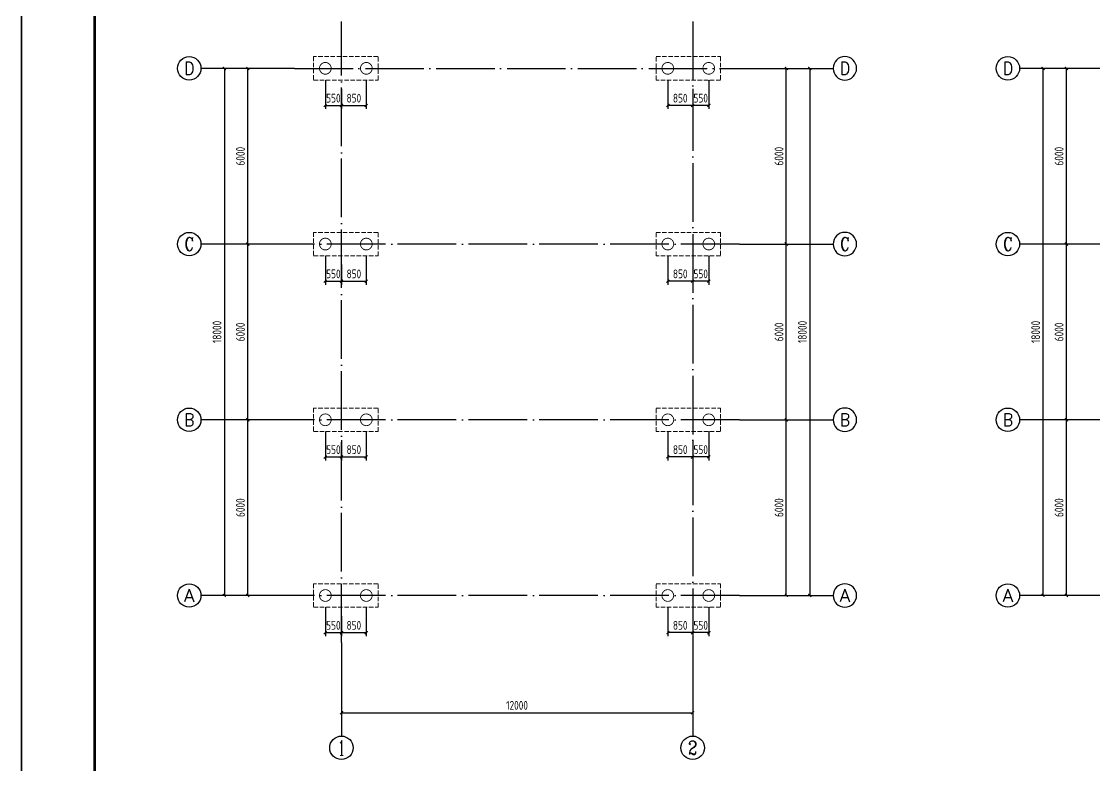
# Model space of a CAD drawing. Header units: millimetres. Extents: x 865974 to 875117, y 41124 to 44891.
# Drawn here: x 866887.9 to 867254.5, y 41394.3 to 41648.4 of the extents above; entities that cross this region are included whole.
import ezdxf
from ezdxf.enums import TextEntityAlignment as Align

# ---------------------------------------------------------------- set-up
doc = ezdxf.new("R2010")
doc.units = ezdxf.units.MM
doc.header["$LTSCALE"] = 1000
doc.header["$MEASUREMENT"] = 0
doc.linetypes.add('DASH', pattern=[0.35, 0.25, -0.1])
doc.linetypes.add('DOTE', pattern=[2.42, 2, -0.2, 0.02, -0.2])
for name, color, linetype in [('1507', 6, 'Continuous'), ('AXIS', 3, 'Continuous'), ('AXIS_TEXT', 7, 'Continuous'), ('DIM', 7, 'Continuous'), ('DOTE', 1, 'DOTE'), ('标注', 7, 'Continuous')]:
    doc.layers.add(name, color=color, linetype=linetype)
doc.layers.add('承台基础', color=23, linetype='Continuous', lineweight=18)
doc.styles.add('_TCH_AXIS', font='COMPLEX', dxfattribs={"bigfont": 'GBCBIG'})
doc.styles.add('COMPLEX', font='COMPLEX')
doc.styles.add('GBHZ', font='gbenor.shx', dxfattribs={"width": 0.9, "bigfont": 'gbcbig.shx'})
doc.dimstyles.new('Y', dxfattribs={"dimscale": 0, "dimtxt": 3, "dimasz": 0.01, "dimexe": 1.2, "dimexo": 1, "dimgap": 1, "dimtad": 1, "dimdec": 0, "dimlfac": 100, "dimzin": 0, "dimdsep": 46, "dimtxsty": 'GBHZ', "dimblk1": 'DX', "dimblk2": 'DX', "dimsah": 1, "dimcen": 0.09, "dimdle": 1, "dimadec": 0, "dimazin": 0, "dimtfac": 1, "dimtdec": 0, "dimtix": 1, "dimtmove": 2, "dimatfit": 3, "dimldrblk": 'DX', "dimfxl": 0, "dimtolj": 1, "dimtzin": 0, "dimarcsym": 0})
doc.dimstyles.new('Y100', dxfattribs={"dimscale": 0, "dimtxt": 3, "dimasz": 0.01, "dimexe": 1.2, "dimexo": 2, "dimgap": 1, "dimtad": 1, "dimdec": 0, "dimlfac": 100, "dimzin": 0, "dimdsep": 46, "dimtxsty": 'GBHZ', "dimblk": 'DX', "dimcen": 0.09, "dimdle": 1, "dimclrd": 7, "dimclre": 7, "dimclrt": 7, "dimadec": 0, "dimazin": 0, "dimtfac": 1, "dimtdec": 0, "dimtix": 1, "dimtmove": 2, "dimatfit": 3, "dimldrblk": 'DX', "dimfxl": 0, "dimtolj": 1, "dimtzin": 0, "dimarcsym": 0})

# ---------------------------------------------------------------- blocks, each defined once
blk = doc.blocks.new('_AXISO')
blk.add_circle((0, 0), 0.5)
at = {"layer": 'AXIS_TEXT', "style": 'COMPLEX', "width": 1.041667}
blk.add_attdef('A', text='', height=0.56, dxfattribs=at).set_placement((-0.25, -0.28), (0.25, -0.28), align=Align.FIT)
blk = doc.blocks.new('DX')
at = {"color": 0, "linetype": 'ByBlock', "const_width": 40}
blk.add_lwpolyline([(-54, -51), (46, 49)], dxfattribs=at)
blk = doc.blocks.new('*D557')
at = {"layer": 'Defpoints', "color": 0, "transparency": 16777216}
for p in [(866965.23, 41512.38), (866981.23, 41512.38), (866981.23, 41452.38)]:
    blk.add_point(p, dxfattribs=at)
at = {"layer": '标注', "color": 7, "lineweight": -2, "transparency": 16777216}
for p, q in [((866979.23, 41512.38), (866964.03, 41512.38)), ((866965.23, 41452.39), (866965.23, 41512.37)), ((866979.23, 41452.38), (866964.03, 41452.38))]:
    blk.add_line(p, q, dxfattribs=at)
at = {"layer": '标注', "color": 7, "lineweight": -2, "transparency": 16777216, "xscale": 0.01, "yscale": 0.01, "zscale": 0.01}
for p, rotation in [((866965.23, 41512.38), 90), ((866965.23, 41452.38), 270)]:
    blk.add_blockref('DX', p, dxfattribs=dict(at, rotation=rotation))
at = {"layer": '标注', "color": 7, "transparency": 16777216, "insert": (866962.73, 41482.38), "char_height": 3, "attachment_point": 5, "rotation": 90, "style": 'GBHZ'}
blk.add_mtext('\\A1;6000', dxfattribs=at)
blk = doc.blocks.new('*D558')
at = {"layer": 'Defpoints', "color": 0, "transparency": 16777216}
for p in [(866965.23, 41572.38), (866981.23, 41572.38), (866981.23, 41512.38)]:
    blk.add_point(p, dxfattribs=at)
at = {"layer": '标注', "color": 7, "lineweight": -2, "transparency": 16777216}
for p, q in [((866979.23, 41572.38), (866964.03, 41572.38)), ((866965.23, 41512.39), (866965.23, 41572.37)), ((866979.23, 41512.38), (866964.03, 41512.38))]:
    blk.add_line(p, q, dxfattribs=at)
at = {"layer": '标注', "color": 7, "lineweight": -2, "transparency": 16777216, "xscale": 0.01, "yscale": 0.01, "zscale": 0.01}
for p, rotation in [((866965.23, 41572.38), 90), ((866965.23, 41512.38), 270)]:
    blk.add_blockref('DX', p, dxfattribs=dict(at, rotation=rotation))
at = {"layer": '标注', "color": 7, "transparency": 16777216, "insert": (866962.73, 41542.38), "char_height": 3, "attachment_point": 5, "rotation": 90, "style": 'GBHZ'}
blk.add_mtext('\\A1;6000', dxfattribs=at)
blk = doc.blocks.new('*D559')
at = {"layer": 'Defpoints', "color": 0, "transparency": 16777216}
for p in [(866965.23, 41632.38), (866981.23, 41632.38), (866981.23, 41572.38)]:
    blk.add_point(p, dxfattribs=at)
at = {"layer": '标注', "color": 7, "lineweight": -2, "transparency": 16777216}
for p, q in [((866979.23, 41632.38), (866964.03, 41632.38)), ((866965.23, 41572.39), (866965.23, 41632.37)), ((866979.23, 41572.38), (866964.03, 41572.38))]:
    blk.add_line(p, q, dxfattribs=at)
at = {"layer": '标注', "color": 7, "lineweight": -2, "transparency": 16777216, "xscale": 0.01, "yscale": 0.01, "zscale": 0.01}
for p, rotation in [((866965.23, 41632.38), 90), ((866965.23, 41572.38), 270)]:
    blk.add_blockref('DX', p, dxfattribs=dict(at, rotation=rotation))
at = {"layer": '标注', "color": 7, "transparency": 16777216, "insert": (866962.73, 41602.38), "char_height": 3, "attachment_point": 5, "rotation": 90, "style": 'GBHZ'}
blk.add_mtext('\\A1;6000', dxfattribs=at)
blk = doc.blocks.new('*D560')
at = {"layer": 'Defpoints', "color": 0, "transparency": 16777216}
for p in [(866981.23, 41632.38), (866957.23, 41452.38), (866981.23, 41452.38)]:
    blk.add_point(p, dxfattribs=at)
at = {"layer": '标注', "color": 7, "lineweight": -2, "transparency": 16777216}
for p, q in [((866979.23, 41632.38), (866956.03, 41632.38)), ((866957.23, 41632.37), (866957.23, 41452.39)), ((866979.23, 41452.38), (866956.03, 41452.38))]:
    blk.add_line(p, q, dxfattribs=at)
at = {"layer": '标注', "color": 7, "lineweight": -2, "transparency": 16777216, "xscale": 0.01, "yscale": 0.01, "zscale": 0.01}
for p, rotation in [((866957.23, 41632.38), 90), ((866957.23, 41452.38), 270)]:
    blk.add_blockref('DX', p, dxfattribs=dict(at, rotation=rotation))
at = {"layer": '标注', "color": 7, "transparency": 16777216, "insert": (866954.73, 41542.38), "char_height": 3, "attachment_point": 5, "rotation": 90, "style": 'GBHZ'}
blk.add_mtext('\\A1;18000', dxfattribs=at)
blk = doc.blocks.new('*D561')
at = {"layer": 'Defpoints', "color": 0, "transparency": 16777216}
for p in [(866997.23, 41436.38), (867117.23, 41436.38), (867117.23, 41412.38)]:
    blk.add_point(p, dxfattribs=at)
at = {"layer": '标注', "color": 7, "lineweight": -2, "transparency": 16777216}
for p, q in [((866997.23, 41434.38), (866997.23, 41411.18)), ((867117.23, 41434.38), (867117.23, 41411.18)), ((866997.24, 41412.38), (867117.22, 41412.38))]:
    blk.add_line(p, q, dxfattribs=at)
at = {"layer": '标注', "color": 7, "lineweight": -2, "transparency": 16777216, "xscale": 0.01, "yscale": 0.01, "zscale": 0.01, "rotation": 180}
blk.add_blockref('DX', (866997.23, 41412.38), dxfattribs=at)
at = {"layer": '标注', "color": 7, "lineweight": -2, "transparency": 16777216, "xscale": 0.01, "yscale": 0.01, "zscale": 0.01}
blk.add_blockref('DX', (867117.23, 41412.38), dxfattribs=at)
at = {"layer": '标注', "color": 7, "transparency": 16777216, "insert": (867057.23, 41414.88), "char_height": 3, "attachment_point": 5, "style": 'GBHZ'}
blk.add_mtext('\\A1;12000', dxfattribs=at)
blk = doc.blocks.new('*D562')
at = {"layer": 'Defpoints', "color": 0, "transparency": 16777216}
for p in [(867133.23, 41512.38), (867149.23, 41512.38), (867133.23, 41452.38)]:
    blk.add_point(p, dxfattribs=at)
at = {"layer": '标注', "color": 7, "lineweight": -2, "transparency": 16777216}
for p, q in [((867135.23, 41512.38), (867150.43, 41512.38)), ((867149.23, 41452.39), (867149.23, 41512.37)), ((867135.23, 41452.38), (867150.43, 41452.38))]:
    blk.add_line(p, q, dxfattribs=at)
at = {"layer": '标注', "color": 7, "lineweight": -2, "transparency": 16777216, "xscale": 0.01, "yscale": 0.01, "zscale": 0.01}
for p, rotation in [((867149.23, 41512.38), 90), ((867149.23, 41452.38), 270)]:
    blk.add_blockref('DX', p, dxfattribs=dict(at, rotation=rotation))
at = {"layer": '标注', "color": 7, "transparency": 16777216, "insert": (867146.73, 41482.38), "char_height": 3, "attachment_point": 5, "rotation": 90, "style": 'GBHZ'}
blk.add_mtext('\\A1;6000', dxfattribs=at)
blk = doc.blocks.new('*D563')
at = {"layer": 'Defpoints', "color": 0, "transparency": 16777216}
for p in [(867133.23, 41572.38), (867149.23, 41572.38), (867133.23, 41512.38)]:
    blk.add_point(p, dxfattribs=at)
at = {"layer": '标注', "color": 7, "lineweight": -2, "transparency": 16777216}
for p, q in [((867135.23, 41572.38), (867150.43, 41572.38)), ((867149.23, 41512.39), (867149.23, 41572.37)), ((867135.23, 41512.38), (867150.43, 41512.38))]:
    blk.add_line(p, q, dxfattribs=at)
at = {"layer": '标注', "color": 7, "lineweight": -2, "transparency": 16777216, "xscale": 0.01, "yscale": 0.01, "zscale": 0.01}
for p, rotation in [((867149.23, 41572.38), 90), ((867149.23, 41512.38), 270)]:
    blk.add_blockref('DX', p, dxfattribs=dict(at, rotation=rotation))
at = {"layer": '标注', "color": 7, "transparency": 16777216, "insert": (867146.73, 41542.38), "char_height": 3, "attachment_point": 5, "rotation": 90, "style": 'GBHZ'}
blk.add_mtext('\\A1;6000', dxfattribs=at)
blk = doc.blocks.new('*D564')
at = {"layer": 'Defpoints', "color": 0, "transparency": 16777216}
for p in [(867133.23, 41632.38), (867149.23, 41632.38), (867133.23, 41572.38)]:
    blk.add_point(p, dxfattribs=at)
at = {"layer": '标注', "color": 7, "lineweight": -2, "transparency": 16777216}
for p, q in [((867135.23, 41632.38), (867150.43, 41632.38)), ((867149.23, 41572.39), (867149.23, 41632.37)), ((867135.23, 41572.38), (867150.43, 41572.38))]:
    blk.add_line(p, q, dxfattribs=at)
at = {"layer": '标注', "color": 7, "lineweight": -2, "transparency": 16777216, "xscale": 0.01, "yscale": 0.01, "zscale": 0.01}
for p, rotation in [((867149.23, 41632.38), 90), ((867149.23, 41572.38), 270)]:
    blk.add_blockref('DX', p, dxfattribs=dict(at, rotation=rotation))
at = {"layer": '标注', "color": 7, "transparency": 16777216, "insert": (867146.73, 41602.38), "char_height": 3, "attachment_point": 5, "rotation": 90, "style": 'GBHZ'}
blk.add_mtext('\\A1;6000', dxfattribs=at)
blk = doc.blocks.new('*D565')
at = {"layer": 'Defpoints', "color": 0, "transparency": 16777216}
for p in [(867133.23, 41632.38), (867133.23, 41452.38), (867157.23, 41452.38)]:
    blk.add_point(p, dxfattribs=at)
at = {"layer": '标注', "color": 7, "lineweight": -2, "transparency": 16777216}
for p, q in [((867135.23, 41632.38), (867158.43, 41632.38)), ((867157.23, 41632.37), (867157.23, 41452.39)), ((867135.23, 41452.38), (867158.43, 41452.38))]:
    blk.add_line(p, q, dxfattribs=at)
at = {"layer": '标注', "color": 7, "lineweight": -2, "transparency": 16777216, "xscale": 0.01, "yscale": 0.01, "zscale": 0.01}
for p, rotation in [((867157.23, 41632.38), 90), ((867157.23, 41452.38), 270)]:
    blk.add_blockref('DX', p, dxfattribs=dict(at, rotation=rotation))
at = {"layer": '标注', "color": 7, "transparency": 16777216, "insert": (867154.73, 41542.38), "char_height": 3, "attachment_point": 5, "rotation": 90, "style": 'GBHZ'}
blk.add_mtext('\\A1;18000', dxfattribs=at)
blk = doc.blocks.new('*D716')
at = {"layer": 'Defpoints', "color": 0, "transparency": 16777216}
for p in [(867244.92, 41512.38), (867260.92, 41512.38), (867260.92, 41452.38)]:
    blk.add_point(p, dxfattribs=at)
at = {"layer": '标注', "color": 7, "lineweight": -2, "transparency": 16777216}
for p, q in [((867258.92, 41512.38), (867243.72, 41512.38)), ((867244.92, 41452.39), (867244.92, 41512.37)), ((867258.92, 41452.38), (867243.72, 41452.38))]:
    blk.add_line(p, q, dxfattribs=at)
at = {"layer": '标注', "color": 7, "lineweight": -2, "transparency": 16777216, "xscale": 0.01, "yscale": 0.01, "zscale": 0.01}
for p, rotation in [((867244.92, 41512.38), 90), ((867244.92, 41452.38), 270)]:
    blk.add_blockref('DX', p, dxfattribs=dict(at, rotation=rotation))
at = {"layer": '标注', "color": 7, "transparency": 16777216, "insert": (867242.42, 41482.38), "char_height": 3, "attachment_point": 5, "rotation": 90, "style": 'GBHZ'}
blk.add_mtext('\\A1;6000', dxfattribs=at)
blk = doc.blocks.new('*D717')
at = {"layer": 'Defpoints', "color": 0, "transparency": 16777216}
for p in [(867244.92, 41572.38), (867260.92, 41572.38), (867260.92, 41512.38)]:
    blk.add_point(p, dxfattribs=at)
at = {"layer": '标注', "color": 7, "lineweight": -2, "transparency": 16777216}
for p, q in [((867258.92, 41572.38), (867243.72, 41572.38)), ((867244.92, 41512.39), (867244.92, 41572.37)), ((867258.92, 41512.38), (867243.72, 41512.38))]:
    blk.add_line(p, q, dxfattribs=at)
at = {"layer": '标注', "color": 7, "lineweight": -2, "transparency": 16777216, "xscale": 0.01, "yscale": 0.01, "zscale": 0.01}
for p, rotation in [((867244.92, 41572.38), 90), ((867244.92, 41512.38), 270)]:
    blk.add_blockref('DX', p, dxfattribs=dict(at, rotation=rotation))
at = {"layer": '标注', "color": 7, "transparency": 16777216, "insert": (867242.42, 41542.38), "char_height": 3, "attachment_point": 5, "rotation": 90, "style": 'GBHZ'}
blk.add_mtext('\\A1;6000', dxfattribs=at)
blk = doc.blocks.new('*D718')
at = {"layer": 'Defpoints', "color": 0, "transparency": 16777216}
for p in [(867244.92, 41632.38), (867260.92, 41632.38), (867260.92, 41572.38)]:
    blk.add_point(p, dxfattribs=at)
at = {"layer": '标注', "color": 7, "lineweight": -2, "transparency": 16777216}
for p, q in [((867258.92, 41632.38), (867243.72, 41632.38)), ((867244.92, 41572.39), (867244.92, 41632.37)), ((867258.92, 41572.38), (867243.72, 41572.38))]:
    blk.add_line(p, q, dxfattribs=at)
at = {"layer": '标注', "color": 7, "lineweight": -2, "transparency": 16777216, "xscale": 0.01, "yscale": 0.01, "zscale": 0.01}
for p, rotation in [((867244.92, 41632.38), 90), ((867244.92, 41572.38), 270)]:
    blk.add_blockref('DX', p, dxfattribs=dict(at, rotation=rotation))
at = {"layer": '标注', "color": 7, "transparency": 16777216, "insert": (867242.42, 41602.38), "char_height": 3, "attachment_point": 5, "rotation": 90, "style": 'GBHZ'}
blk.add_mtext('\\A1;6000', dxfattribs=at)
blk = doc.blocks.new('*D719')
at = {"layer": 'Defpoints', "color": 0, "transparency": 16777216}
for p in [(867260.92, 41632.38), (867236.92, 41452.38), (867260.92, 41452.38)]:
    blk.add_point(p, dxfattribs=at)
at = {"layer": '标注', "color": 7, "lineweight": -2, "transparency": 16777216}
for p, q in [((867258.92, 41632.38), (867235.72, 41632.38)), ((867236.92, 41632.37), (867236.92, 41452.39)), ((867258.92, 41452.38), (867235.72, 41452.38))]:
    blk.add_line(p, q, dxfattribs=at)
at = {"layer": '标注', "color": 7, "lineweight": -2, "transparency": 16777216, "xscale": 0.01, "yscale": 0.01, "zscale": 0.01}
for p, rotation in [((867236.92, 41632.38), 90), ((867236.92, 41452.38), 270)]:
    blk.add_blockref('DX', p, dxfattribs=dict(at, rotation=rotation))
at = {"layer": '标注', "color": 7, "transparency": 16777216, "insert": (867234.42, 41542.38), "char_height": 3, "attachment_point": 5, "rotation": 90, "style": 'GBHZ'}
blk.add_mtext('\\A1;18000', dxfattribs=at)
blk = doc.blocks.new('*D740')
at = {"layer": 'Defpoints', "color": 0, "linetype": 'ByBlock', "transparency": 16777216}
for p in [(866991.73, 41509.38), (866997.23, 41506.38), (866997.23, 41499.7)]:
    blk.add_point(p, dxfattribs=at)
at = {"layer": 'dim', "color": 0, "linetype": 'ByBlock', "lineweight": -2, "transparency": 16777216}
for p, q in [((866991.73, 41508.38), (866991.73, 41498.5)), ((866997.23, 41505.38), (866997.23, 41498.5)), ((866991.72, 41499.7), (866991.71, 41499.7)), ((866991.73, 41499.7), (866997.23, 41499.7)), ((866997.24, 41499.7), (866997.25, 41499.7))]:
    blk.add_line(p, q, dxfattribs=at)
at = {"layer": 'dim', "color": 0, "linetype": 'ByBlock', "lineweight": -2, "transparency": 16777216, "xscale": 0.01, "yscale": 0.01, "zscale": 0.01}
blk.add_blockref('DX', (866991.73, 41499.7), dxfattribs=at)
at = {"layer": 'dim', "color": 0, "linetype": 'ByBlock', "lineweight": -2, "transparency": 16777216, "xscale": 0.01, "yscale": 0.01, "zscale": 0.01, "rotation": 180}
blk.add_blockref('DX', (866997.23, 41499.7), dxfattribs=at)
at = {"layer": 'dim', "color": 0, "linetype": 'ByBlock', "transparency": 16777216, "insert": (866994.48, 41502.2), "char_height": 3, "attachment_point": 5, "style": 'GBHZ'}
blk.add_mtext('\\A1;550', dxfattribs=at)
blk = doc.blocks.new('*D741')
at = {"layer": 'Defpoints', "color": 0, "linetype": 'ByBlock', "transparency": 16777216}
for p in [(867005.73, 41509.38), (866997.23, 41506.38), (867005.73, 41499.7)]:
    blk.add_point(p, dxfattribs=at)
at = {"layer": 'dim', "color": 0, "linetype": 'ByBlock', "lineweight": -2, "transparency": 16777216}
for p, q in [((867005.73, 41508.38), (867005.73, 41498.5)), ((866997.23, 41505.38), (866997.23, 41498.5)), ((866997.24, 41499.7), (867005.72, 41499.7))]:
    blk.add_line(p, q, dxfattribs=at)
at = {"layer": 'dim', "color": 0, "linetype": 'ByBlock', "lineweight": -2, "transparency": 16777216, "xscale": 0.01, "yscale": 0.01, "zscale": 0.01, "rotation": 180}
blk.add_blockref('DX', (866997.23, 41499.7), dxfattribs=at)
at = {"layer": 'dim', "color": 0, "linetype": 'ByBlock', "lineweight": -2, "transparency": 16777216, "xscale": 0.01, "yscale": 0.01, "zscale": 0.01}
blk.add_blockref('DX', (867005.73, 41499.7), dxfattribs=at)
at = {"layer": 'dim', "color": 0, "linetype": 'ByBlock', "transparency": 16777216, "insert": (867001.48, 41502.2), "char_height": 3, "attachment_point": 5, "style": 'GBHZ'}
blk.add_mtext('\\A1;850', dxfattribs=at)
blk = doc.blocks.new('*D742')
at = {"layer": 'Defpoints', "color": 0, "linetype": 'ByBlock', "transparency": 16777216}
for p in [(866991.73, 41569.38), (866997.23, 41566.38), (866997.23, 41559.7)]:
    blk.add_point(p, dxfattribs=at)
at = {"layer": 'dim', "color": 0, "linetype": 'ByBlock', "lineweight": -2, "transparency": 16777216}
for p, q in [((866991.73, 41568.38), (866991.73, 41558.5)), ((866997.23, 41565.38), (866997.23, 41558.5)), ((866991.72, 41559.7), (866991.71, 41559.7)), ((866991.73, 41559.7), (866997.23, 41559.7)), ((866997.24, 41559.7), (866997.25, 41559.7))]:
    blk.add_line(p, q, dxfattribs=at)
at = {"layer": 'dim', "color": 0, "linetype": 'ByBlock', "lineweight": -2, "transparency": 16777216, "xscale": 0.01, "yscale": 0.01, "zscale": 0.01}
blk.add_blockref('DX', (866991.73, 41559.7), dxfattribs=at)
at = {"layer": 'dim', "color": 0, "linetype": 'ByBlock', "lineweight": -2, "transparency": 16777216, "xscale": 0.01, "yscale": 0.01, "zscale": 0.01, "rotation": 180}
blk.add_blockref('DX', (866997.23, 41559.7), dxfattribs=at)
at = {"layer": 'dim', "color": 0, "linetype": 'ByBlock', "transparency": 16777216, "insert": (866994.48, 41562.2), "char_height": 3, "attachment_point": 5, "style": 'GBHZ'}
blk.add_mtext('\\A1;550', dxfattribs=at)
blk = doc.blocks.new('*D743')
at = {"layer": 'Defpoints', "color": 0, "linetype": 'ByBlock', "transparency": 16777216}
for p in [(867005.73, 41569.38), (866997.23, 41566.38), (867005.73, 41559.7)]:
    blk.add_point(p, dxfattribs=at)
at = {"layer": 'dim', "color": 0, "linetype": 'ByBlock', "lineweight": -2, "transparency": 16777216}
for p, q in [((867005.73, 41568.38), (867005.73, 41558.5)), ((866997.23, 41565.38), (866997.23, 41558.5)), ((866997.24, 41559.7), (867005.72, 41559.7))]:
    blk.add_line(p, q, dxfattribs=at)
at = {"layer": 'dim', "color": 0, "linetype": 'ByBlock', "lineweight": -2, "transparency": 16777216, "xscale": 0.01, "yscale": 0.01, "zscale": 0.01, "rotation": 180}
blk.add_blockref('DX', (866997.23, 41559.7), dxfattribs=at)
at = {"layer": 'dim', "color": 0, "linetype": 'ByBlock', "lineweight": -2, "transparency": 16777216, "xscale": 0.01, "yscale": 0.01, "zscale": 0.01}
blk.add_blockref('DX', (867005.73, 41559.7), dxfattribs=at)
at = {"layer": 'dim', "color": 0, "linetype": 'ByBlock', "transparency": 16777216, "insert": (867001.48, 41562.2), "char_height": 3, "attachment_point": 5, "style": 'GBHZ'}
blk.add_mtext('\\A1;850', dxfattribs=at)
blk = doc.blocks.new('*D730')
at = {"layer": 'Defpoints', "color": 0, "linetype": 'ByBlock', "transparency": 16777216}
for p in [(866991.73, 41629.38), (866997.23, 41626.38), (866997.23, 41619.7)]:
    blk.add_point(p, dxfattribs=at)
at = {"layer": 'dim', "color": 0, "linetype": 'ByBlock', "lineweight": -2, "transparency": 16777216}
for p, q in [((866991.73, 41628.38), (866991.73, 41618.5)), ((866997.23, 41625.38), (866997.23, 41618.5)), ((866991.72, 41619.7), (866991.71, 41619.7)), ((866991.73, 41619.7), (866997.23, 41619.7)), ((866997.24, 41619.7), (866997.25, 41619.7))]:
    blk.add_line(p, q, dxfattribs=at)
at = {"layer": 'dim', "color": 0, "linetype": 'ByBlock', "lineweight": -2, "transparency": 16777216, "xscale": 0.01, "yscale": 0.01, "zscale": 0.01}
blk.add_blockref('DX', (866991.73, 41619.7), dxfattribs=at)
at = {"layer": 'dim', "color": 0, "linetype": 'ByBlock', "lineweight": -2, "transparency": 16777216, "xscale": 0.01, "yscale": 0.01, "zscale": 0.01, "rotation": 180}
blk.add_blockref('DX', (866997.23, 41619.7), dxfattribs=at)
at = {"layer": 'dim', "color": 0, "linetype": 'ByBlock', "transparency": 16777216, "insert": (866994.48, 41622.2), "char_height": 3, "attachment_point": 5, "style": 'GBHZ'}
blk.add_mtext('\\A1;550', dxfattribs=at)
blk = doc.blocks.new('*D731')
at = {"layer": 'Defpoints', "color": 0, "linetype": 'ByBlock', "transparency": 16777216}
for p in [(867005.73, 41629.38), (866997.23, 41626.38), (867005.73, 41619.7)]:
    blk.add_point(p, dxfattribs=at)
at = {"layer": 'dim', "color": 0, "linetype": 'ByBlock', "lineweight": -2, "transparency": 16777216}
for p, q in [((867005.73, 41628.38), (867005.73, 41618.5)), ((866997.23, 41625.38), (866997.23, 41618.5)), ((866997.24, 41619.7), (867005.72, 41619.7))]:
    blk.add_line(p, q, dxfattribs=at)
at = {"layer": 'dim', "color": 0, "linetype": 'ByBlock', "lineweight": -2, "transparency": 16777216, "xscale": 0.01, "yscale": 0.01, "zscale": 0.01, "rotation": 180}
blk.add_blockref('DX', (866997.23, 41619.7), dxfattribs=at)
at = {"layer": 'dim', "color": 0, "linetype": 'ByBlock', "lineweight": -2, "transparency": 16777216, "xscale": 0.01, "yscale": 0.01, "zscale": 0.01}
blk.add_blockref('DX', (867005.73, 41619.7), dxfattribs=at)
at = {"layer": 'dim', "color": 0, "linetype": 'ByBlock', "transparency": 16777216, "insert": (867001.48, 41622.2), "char_height": 3, "attachment_point": 5, "style": 'GBHZ'}
blk.add_mtext('\\A1;850', dxfattribs=at)
blk = doc.blocks.new('*D732')
at = {"layer": 'Defpoints', "color": 0, "linetype": 'ByBlock', "transparency": 16777216}
for p in [(867117.23, 41446.38), (867122.73, 41449.38), (867117.23, 41439.7)]:
    blk.add_point(p, dxfattribs=at)
at = {"layer": 'dim', "color": 0, "linetype": 'ByBlock', "lineweight": -2, "transparency": 16777216}
for p, q in [((867122.73, 41448.38), (867122.73, 41438.5)), ((867117.23, 41445.38), (867117.23, 41438.5)), ((867117.22, 41439.7), (867117.21, 41439.7)), ((867122.73, 41439.7), (867117.23, 41439.7)), ((867122.74, 41439.7), (867122.75, 41439.7))]:
    blk.add_line(p, q, dxfattribs=at)
at = {"layer": 'dim', "color": 0, "linetype": 'ByBlock', "lineweight": -2, "transparency": 16777216, "xscale": 0.01, "yscale": 0.01, "zscale": 0.01}
blk.add_blockref('DX', (867117.23, 41439.7), dxfattribs=at)
at = {"layer": 'dim', "color": 0, "linetype": 'ByBlock', "lineweight": -2, "transparency": 16777216, "xscale": 0.01, "yscale": 0.01, "zscale": 0.01, "rotation": 180}
blk.add_blockref('DX', (867122.73, 41439.7), dxfattribs=at)
at = {"layer": 'dim', "color": 0, "linetype": 'ByBlock', "transparency": 16777216, "insert": (867119.98, 41442.2), "char_height": 3, "attachment_point": 5, "style": 'GBHZ'}
blk.add_mtext('\\A1;550', dxfattribs=at)
blk = doc.blocks.new('*D733')
at = {"layer": 'Defpoints', "color": 0, "linetype": 'ByBlock', "transparency": 16777216}
for p in [(867108.73, 41449.38), (867117.23, 41446.38), (867108.73, 41439.7)]:
    blk.add_point(p, dxfattribs=at)
at = {"layer": 'dim', "color": 0, "linetype": 'ByBlock', "lineweight": -2, "transparency": 16777216}
for p, q in [((867108.73, 41448.38), (867108.73, 41438.5)), ((867117.23, 41445.38), (867117.23, 41438.5)), ((867117.22, 41439.7), (867108.74, 41439.7))]:
    blk.add_line(p, q, dxfattribs=at)
at = {"layer": 'dim', "color": 0, "linetype": 'ByBlock', "lineweight": -2, "transparency": 16777216, "xscale": 0.01, "yscale": 0.01, "zscale": 0.01, "rotation": 180}
blk.add_blockref('DX', (867108.73, 41439.7), dxfattribs=at)
at = {"layer": 'dim', "color": 0, "linetype": 'ByBlock', "lineweight": -2, "transparency": 16777216, "xscale": 0.01, "yscale": 0.01, "zscale": 0.01}
blk.add_blockref('DX', (867117.23, 41439.7), dxfattribs=at)
at = {"layer": 'dim', "color": 0, "linetype": 'ByBlock', "transparency": 16777216, "insert": (867112.98, 41442.2), "char_height": 3, "attachment_point": 5, "style": 'GBHZ'}
blk.add_mtext('\\A1;850', dxfattribs=at)
blk = doc.blocks.new('*D734')
at = {"layer": 'Defpoints', "color": 0, "linetype": 'ByBlock', "transparency": 16777216}
for p in [(867122.73, 41509.38), (867117.23, 41506.38), (867117.23, 41499.7)]:
    blk.add_point(p, dxfattribs=at)
at = {"layer": 'dim', "color": 0, "linetype": 'ByBlock', "lineweight": -2, "transparency": 16777216}
for p, q in [((867122.73, 41508.38), (867122.73, 41498.5)), ((867117.23, 41505.38), (867117.23, 41498.5)), ((867117.22, 41499.7), (867117.21, 41499.7)), ((867122.73, 41499.7), (867117.23, 41499.7)), ((867122.74, 41499.7), (867122.75, 41499.7))]:
    blk.add_line(p, q, dxfattribs=at)
at = {"layer": 'dim', "color": 0, "linetype": 'ByBlock', "lineweight": -2, "transparency": 16777216, "xscale": 0.01, "yscale": 0.01, "zscale": 0.01}
blk.add_blockref('DX', (867117.23, 41499.7), dxfattribs=at)
at = {"layer": 'dim', "color": 0, "linetype": 'ByBlock', "lineweight": -2, "transparency": 16777216, "xscale": 0.01, "yscale": 0.01, "zscale": 0.01, "rotation": 180}
blk.add_blockref('DX', (867122.73, 41499.7), dxfattribs=at)
at = {"layer": 'dim', "color": 0, "linetype": 'ByBlock', "transparency": 16777216, "insert": (867119.98, 41502.2), "char_height": 3, "attachment_point": 5, "style": 'GBHZ'}
blk.add_mtext('\\A1;550', dxfattribs=at)
blk = doc.blocks.new('*D735')
at = {"layer": 'Defpoints', "color": 0, "linetype": 'ByBlock', "transparency": 16777216}
for p in [(867108.73, 41509.38), (867117.23, 41506.38), (867108.73, 41499.7)]:
    blk.add_point(p, dxfattribs=at)
at = {"layer": 'dim', "color": 0, "linetype": 'ByBlock', "lineweight": -2, "transparency": 16777216}
for p, q in [((867108.73, 41508.38), (867108.73, 41498.5)), ((867117.23, 41505.38), (867117.23, 41498.5)), ((867117.22, 41499.7), (867108.74, 41499.7))]:
    blk.add_line(p, q, dxfattribs=at)
at = {"layer": 'dim', "color": 0, "linetype": 'ByBlock', "lineweight": -2, "transparency": 16777216, "xscale": 0.01, "yscale": 0.01, "zscale": 0.01, "rotation": 180}
blk.add_blockref('DX', (867108.73, 41499.7), dxfattribs=at)
at = {"layer": 'dim', "color": 0, "linetype": 'ByBlock', "lineweight": -2, "transparency": 16777216, "xscale": 0.01, "yscale": 0.01, "zscale": 0.01}
blk.add_blockref('DX', (867117.23, 41499.7), dxfattribs=at)
at = {"layer": 'dim', "color": 0, "linetype": 'ByBlock', "transparency": 16777216, "insert": (867112.98, 41502.2), "char_height": 3, "attachment_point": 5, "style": 'GBHZ'}
blk.add_mtext('\\A1;850', dxfattribs=at)
blk = doc.blocks.new('*D736')
at = {"layer": 'Defpoints', "color": 0, "linetype": 'ByBlock', "transparency": 16777216}
for p in [(867122.73, 41569.38), (867117.23, 41566.38), (867117.23, 41559.7)]:
    blk.add_point(p, dxfattribs=at)
at = {"layer": 'dim', "color": 0, "linetype": 'ByBlock', "lineweight": -2, "transparency": 16777216}
for p, q in [((867122.73, 41568.38), (867122.73, 41558.5)), ((867117.23, 41565.38), (867117.23, 41558.5)), ((867117.22, 41559.7), (867117.21, 41559.7)), ((867122.73, 41559.7), (867117.23, 41559.7)), ((867122.74, 41559.7), (867122.75, 41559.7))]:
    blk.add_line(p, q, dxfattribs=at)
at = {"layer": 'dim', "color": 0, "linetype": 'ByBlock', "lineweight": -2, "transparency": 16777216, "xscale": 0.01, "yscale": 0.01, "zscale": 0.01}
blk.add_blockref('DX', (867117.23, 41559.7), dxfattribs=at)
at = {"layer": 'dim', "color": 0, "linetype": 'ByBlock', "lineweight": -2, "transparency": 16777216, "xscale": 0.01, "yscale": 0.01, "zscale": 0.01, "rotation": 180}
blk.add_blockref('DX', (867122.73, 41559.7), dxfattribs=at)
at = {"layer": 'dim', "color": 0, "linetype": 'ByBlock', "transparency": 16777216, "insert": (867119.98, 41562.2), "char_height": 3, "attachment_point": 5, "style": 'GBHZ'}
blk.add_mtext('\\A1;550', dxfattribs=at)
blk = doc.blocks.new('*D737')
at = {"layer": 'Defpoints', "color": 0, "linetype": 'ByBlock', "transparency": 16777216}
for p in [(867108.73, 41569.38), (867117.23, 41566.38), (867108.73, 41559.7)]:
    blk.add_point(p, dxfattribs=at)
at = {"layer": 'dim', "color": 0, "linetype": 'ByBlock', "lineweight": -2, "transparency": 16777216}
for p, q in [((867108.73, 41568.38), (867108.73, 41558.5)), ((867117.23, 41565.38), (867117.23, 41558.5)), ((867117.22, 41559.7), (867108.74, 41559.7))]:
    blk.add_line(p, q, dxfattribs=at)
at = {"layer": 'dim', "color": 0, "linetype": 'ByBlock', "lineweight": -2, "transparency": 16777216, "xscale": 0.01, "yscale": 0.01, "zscale": 0.01, "rotation": 180}
blk.add_blockref('DX', (867108.73, 41559.7), dxfattribs=at)
at = {"layer": 'dim', "color": 0, "linetype": 'ByBlock', "lineweight": -2, "transparency": 16777216, "xscale": 0.01, "yscale": 0.01, "zscale": 0.01}
blk.add_blockref('DX', (867117.23, 41559.7), dxfattribs=at)
at = {"layer": 'dim', "color": 0, "linetype": 'ByBlock', "transparency": 16777216, "insert": (867112.98, 41562.2), "char_height": 3, "attachment_point": 5, "style": 'GBHZ'}
blk.add_mtext('\\A1;850', dxfattribs=at)
blk = doc.blocks.new('*D738')
at = {"layer": 'Defpoints', "color": 0, "linetype": 'ByBlock', "transparency": 16777216}
for p in [(867122.73, 41629.38), (867117.23, 41626.38), (867117.23, 41619.7)]:
    blk.add_point(p, dxfattribs=at)
at = {"layer": 'dim', "color": 0, "linetype": 'ByBlock', "lineweight": -2, "transparency": 16777216}
for p, q in [((867122.73, 41628.38), (867122.73, 41618.5)), ((867117.23, 41625.38), (867117.23, 41618.5)), ((867117.22, 41619.7), (867117.21, 41619.7)), ((867122.73, 41619.7), (867117.23, 41619.7)), ((867122.74, 41619.7), (867122.75, 41619.7))]:
    blk.add_line(p, q, dxfattribs=at)
at = {"layer": 'dim', "color": 0, "linetype": 'ByBlock', "lineweight": -2, "transparency": 16777216, "xscale": 0.01, "yscale": 0.01, "zscale": 0.01}
blk.add_blockref('DX', (867117.23, 41619.7), dxfattribs=at)
at = {"layer": 'dim', "color": 0, "linetype": 'ByBlock', "lineweight": -2, "transparency": 16777216, "xscale": 0.01, "yscale": 0.01, "zscale": 0.01, "rotation": 180}
blk.add_blockref('DX', (867122.73, 41619.7), dxfattribs=at)
at = {"layer": 'dim', "color": 0, "linetype": 'ByBlock', "transparency": 16777216, "insert": (867119.98, 41622.2), "char_height": 3, "attachment_point": 5, "style": 'GBHZ'}
blk.add_mtext('\\A1;550', dxfattribs=at)
blk = doc.blocks.new('*D739')
at = {"layer": 'Defpoints', "color": 0, "linetype": 'ByBlock', "transparency": 16777216}
for p in [(867108.73, 41629.38), (867117.23, 41626.38), (867108.73, 41619.7)]:
    blk.add_point(p, dxfattribs=at)
at = {"layer": 'dim', "color": 0, "linetype": 'ByBlock', "lineweight": -2, "transparency": 16777216}
for p, q in [((867108.73, 41628.38), (867108.73, 41618.5)), ((867117.23, 41625.38), (867117.23, 41618.5)), ((867117.22, 41619.7), (867108.74, 41619.7))]:
    blk.add_line(p, q, dxfattribs=at)
at = {"layer": 'dim', "color": 0, "linetype": 'ByBlock', "lineweight": -2, "transparency": 16777216, "xscale": 0.01, "yscale": 0.01, "zscale": 0.01, "rotation": 180}
blk.add_blockref('DX', (867108.73, 41619.7), dxfattribs=at)
at = {"layer": 'dim', "color": 0, "linetype": 'ByBlock', "lineweight": -2, "transparency": 16777216, "xscale": 0.01, "yscale": 0.01, "zscale": 0.01}
blk.add_blockref('DX', (867117.23, 41619.7), dxfattribs=at)
at = {"layer": 'dim', "color": 0, "linetype": 'ByBlock', "transparency": 16777216, "insert": (867112.98, 41622.2), "char_height": 3, "attachment_point": 5, "style": 'GBHZ'}
blk.add_mtext('\\A1;850', dxfattribs=at)
blk = doc.blocks.new('*D744')
at = {"layer": 'Defpoints', "color": 0, "linetype": 'ByBlock', "transparency": 16777216}
for p in [(866991.73, 41449.38), (866997.23, 41446.38), (866997.23, 41439.7)]:
    blk.add_point(p, dxfattribs=at)
at = {"layer": 'dim', "color": 0, "linetype": 'ByBlock', "lineweight": -2, "transparency": 16777216}
for p, q in [((866991.73, 41448.38), (866991.73, 41438.5)), ((866997.23, 41445.38), (866997.23, 41438.5)), ((866991.72, 41439.7), (866991.71, 41439.7)), ((866991.73, 41439.7), (866997.23, 41439.7)), ((866997.24, 41439.7), (866997.25, 41439.7))]:
    blk.add_line(p, q, dxfattribs=at)
at = {"layer": 'dim', "color": 0, "linetype": 'ByBlock', "lineweight": -2, "transparency": 16777216, "xscale": 0.01, "yscale": 0.01, "zscale": 0.01}
blk.add_blockref('DX', (866991.73, 41439.7), dxfattribs=at)
at = {"layer": 'dim', "color": 0, "linetype": 'ByBlock', "lineweight": -2, "transparency": 16777216, "xscale": 0.01, "yscale": 0.01, "zscale": 0.01, "rotation": 180}
blk.add_blockref('DX', (866997.23, 41439.7), dxfattribs=at)
at = {"layer": 'dim', "color": 0, "linetype": 'ByBlock', "transparency": 16777216, "insert": (866994.48, 41442.2), "char_height": 3, "attachment_point": 5, "style": 'GBHZ'}
blk.add_mtext('\\A1;550', dxfattribs=at)
blk = doc.blocks.new('*D745')
at = {"layer": 'Defpoints', "color": 0, "linetype": 'ByBlock', "transparency": 16777216}
for p in [(866997.23, 41446.38), (867005.73, 41449.38), (867005.73, 41439.7)]:
    blk.add_point(p, dxfattribs=at)
at = {"layer": 'dim', "color": 0, "linetype": 'ByBlock', "lineweight": -2, "transparency": 16777216}
for p, q in [((867005.73, 41448.38), (867005.73, 41438.5)), ((866997.23, 41445.38), (866997.23, 41438.5)), ((866997.24, 41439.7), (867005.72, 41439.7))]:
    blk.add_line(p, q, dxfattribs=at)
at = {"layer": 'dim', "color": 0, "linetype": 'ByBlock', "lineweight": -2, "transparency": 16777216, "xscale": 0.01, "yscale": 0.01, "zscale": 0.01, "rotation": 180}
blk.add_blockref('DX', (866997.23, 41439.7), dxfattribs=at)
at = {"layer": 'dim', "color": 0, "linetype": 'ByBlock', "lineweight": -2, "transparency": 16777216, "xscale": 0.01, "yscale": 0.01, "zscale": 0.01}
blk.add_blockref('DX', (867005.73, 41439.7), dxfattribs=at)
at = {"layer": 'dim', "color": 0, "linetype": 'ByBlock', "transparency": 16777216, "insert": (867001.48, 41442.2), "char_height": 3, "attachment_point": 5, "style": 'GBHZ'}
blk.add_mtext('\\A1;850', dxfattribs=at)

msp = doc.modelspace()

# ---------------------------------------------------------------- linework, layer by layer
for p, q in [((866887.912, 41123.604), (866887.912, 41717.604)), ((866887.912, 41717.604), (866887.912, 41123.604))]:
    msp.add_line(p, q)
at = {"color": 0, "const_width": 1}
msp.add_lwpolyline([(867718.912, 41133.604), (866912.912, 41133.604), (866912.912, 41707.604), (867718.912, 41707.604)], close=True, dxfattribs=at)
at = {"layer": '1507', "linetype": 'ByBlock', "const_width": 0.3}
for points in [[(866989.731, 41632.384, 1), (866993.731, 41632.384, 1)], [(867003.731, 41632.384, 1), (867007.731, 41632.384, 1)], [(867110.731, 41632.384, -1), (867106.731, 41632.384, -1)], [(867124.731, 41632.384, -1), (867120.731, 41632.384, -1)], [(866989.731, 41572.384, 1), (866993.731, 41572.384, 1)], [(867003.731, 41572.384, 1), (867007.731, 41572.384, 1)], [(867110.731, 41572.384, -1), (867106.731, 41572.384, -1)], [(867124.731, 41572.384, -1), (867120.731, 41572.384, -1)], [(866989.731, 41512.384, 1), (866993.731, 41512.384, 1)], [(867003.731, 41512.384, 1), (867007.731, 41512.384, 1)], [(867110.731, 41512.384, -1), (867106.731, 41512.384, -1)], [(867124.731, 41512.384, -1), (867120.731, 41512.384, -1)], [(866989.731, 41452.384, 1), (866993.731, 41452.384, 1)], [(867003.731, 41452.384, 1), (867007.731, 41452.384, 1)], [(867110.731, 41452.384, -1), (867106.731, 41452.384, -1)], [(867124.731, 41452.384, -1), (867120.731, 41452.384, -1)]]:
    msp.add_lwpolyline(points, format="xyb", close=True, dxfattribs=at)
at = {"layer": 'AXIS', "color": 0}
for p, q in [((866981.231, 41632.384), (866949.231, 41632.384)), ((867133.231, 41632.384), (867165.231, 41632.384)), ((867260.92, 41632.384), (867228.92, 41632.384)), ((866981.231, 41572.384), (866949.231, 41572.384)), ((867133.231, 41572.384), (867165.231, 41572.384)), ((867260.92, 41572.384), (867228.92, 41572.384)), ((866981.231, 41512.384), (866949.231, 41512.384)), ((867133.231, 41512.384), (867165.231, 41512.384)), ((867260.92, 41512.384), (867228.92, 41512.384)), ((866981.231, 41452.384), (866949.231, 41452.384)), ((867133.231, 41452.384), (867165.231, 41452.384)), ((867260.92, 41452.384), (867228.92, 41452.384)), ((866997.231, 41436.384), (866997.231, 41404.384)), ((867117.231, 41436.384), (867117.231, 41404.384))]:
    msp.add_line(p, q, dxfattribs=at)
at = {"layer": 'DOTE', "linetype": 'DOTE', "ltscale": 0.01}
for p, q in [((866997.231, 41436.384), (866997.231, 41648.384)), ((867117.231, 41648.384), (867117.231, 41436.384)), ((866981.231, 41632.384), (867133.231, 41632.384)), ((867133.231, 41572.384), (866981.231, 41572.384)), ((867133.231, 41512.384), (866981.231, 41512.384)), ((867133.231, 41452.384), (866981.231, 41452.384))]:
    msp.add_line(p, q, dxfattribs=at)
at = {"layer": '承台基础', "color": 2, "linetype": 'DASH', "ltscale": 0.006}
for points in [[(866987.731, 41628.384), (867009.731, 41628.384), (867009.731, 41636.384), (866987.731, 41636.384)], [(867126.731, 41628.384), (867104.731, 41628.384), (867104.731, 41636.384), (867126.731, 41636.384)], [(866987.731, 41568.384), (867009.731, 41568.384), (867009.731, 41576.384), (866987.731, 41576.384)], [(867126.731, 41568.384), (867104.731, 41568.384), (867104.731, 41576.384), (867126.731, 41576.384)], [(866987.731, 41508.384), (867009.731, 41508.384), (867009.731, 41516.384), (866987.731, 41516.384)], [(867126.731, 41508.384), (867104.731, 41508.384), (867104.731, 41516.384), (867126.731, 41516.384)], [(866987.731, 41448.384), (867009.731, 41448.384), (867009.731, 41456.384), (866987.731, 41456.384)], [(867126.731, 41448.384), (867104.731, 41448.384), (867104.731, 41456.384), (867126.731, 41456.384)]]:
    msp.add_lwpolyline(points, close=True, dxfattribs=at)

# ---------------------------------------------------------------- block references
at = {"layer": 'AXIS', "color": 0}
ref = msp.add_blockref('_AXISO', (866945.231, 41632.384), dxfattribs=dict(at, xscale=8, yscale=8, zscale=8))
ref.add_attrib('A', 'D', dxfattribs={"layer": 'AXIS_TEXT', "color": 0, "height": 4.353, "style": '_TCH_AXIS'}).set_placement((866943.469, 41630.207), (866946.993, 41630.207), align=Align.FIT)
ref = msp.add_blockref('_AXISO', (867169.231, 41632.384), dxfattribs=dict(at, xscale=-8, yscale=8, zscale=8))
ref.add_attrib('A', 'D', dxfattribs={"layer": 'AXIS_TEXT', "color": 0, "height": 4.353, "style": '_TCH_AXIS'}).set_placement((867167.469, 41630.207), (867170.993, 41630.207), align=Align.FIT)
ref = msp.add_blockref('_AXISO', (867224.92, 41632.384), dxfattribs=dict(at, xscale=8, yscale=8, zscale=8))
ref.add_attrib('A', 'D', dxfattribs={"layer": 'AXIS_TEXT', "color": 0, "height": 4.353, "style": '_TCH_AXIS'}).set_placement((867223.158, 41630.207), (867226.682, 41630.207), align=Align.FIT)
ref = msp.add_blockref('_AXISO', (866945.231, 41572.384), dxfattribs=dict(at, xscale=8, yscale=8, zscale=8))
ref.add_attrib('A', 'C', dxfattribs={"layer": 'AXIS_TEXT', "color": 0, "height": 4.557, "style": '_TCH_AXIS'}).set_placement((866943.604, 41570.105), (866946.859, 41570.105), align=Align.FIT)
ref = msp.add_blockref('_AXISO', (867169.231, 41572.384), dxfattribs=dict(at, xscale=-8, yscale=8, zscale=8))
ref.add_attrib('A', 'C', dxfattribs={"layer": 'AXIS_TEXT', "color": 0, "height": 4.557, "style": '_TCH_AXIS'}).set_placement((867167.604, 41570.105), (867170.859, 41570.105), align=Align.FIT)
ref = msp.add_blockref('_AXISO', (867224.92, 41572.384), dxfattribs=dict(at, xscale=8, yscale=8, zscale=8))
ref.add_attrib('A', 'C', dxfattribs={"layer": 'AXIS_TEXT', "color": 0, "height": 4.557, "style": '_TCH_AXIS'}).set_placement((867223.293, 41570.105), (867226.548, 41570.105), align=Align.FIT)
ref = msp.add_blockref('_AXISO', (866945.231, 41512.384), dxfattribs=dict(at, xscale=8, yscale=8, zscale=8))
ref.add_attrib('A', 'B', dxfattribs={"layer": 'AXIS_TEXT', "color": 0, "height": 4.353, "style": '_TCH_AXIS'}).set_placement((866943.469, 41510.207), (866946.993, 41510.207), align=Align.FIT)
ref = msp.add_blockref('_AXISO', (867169.231, 41512.384), dxfattribs=dict(at, xscale=-8, yscale=8, zscale=8))
ref.add_attrib('A', 'B', dxfattribs={"layer": 'AXIS_TEXT', "color": 0, "height": 4.353, "style": '_TCH_AXIS'}).set_placement((867167.469, 41510.207), (867170.993, 41510.207), align=Align.FIT)
ref = msp.add_blockref('_AXISO', (867224.92, 41512.384), dxfattribs=dict(at, xscale=8, yscale=8, zscale=8))
ref.add_attrib('A', 'B', dxfattribs={"layer": 'AXIS_TEXT', "color": 0, "height": 4.353, "style": '_TCH_AXIS'}).set_placement((867223.158, 41510.207), (867226.682, 41510.207), align=Align.FIT)
ref = msp.add_blockref('_AXISO', (866945.231, 41452.384), dxfattribs=dict(at, xscale=8, yscale=8, zscale=8))
ref.add_attrib('A', 'A', dxfattribs={"layer": 'AXIS_TEXT', "color": 0, "height": 4.252, "style": '_TCH_AXIS'}).set_placement((866943.409, 41450.258), (866947.053, 41450.258), align=Align.FIT)
ref = msp.add_blockref('_AXISO', (867169.231, 41452.384), dxfattribs=dict(at, xscale=-8, yscale=8, zscale=8))
ref.add_attrib('A', 'A', dxfattribs={"layer": 'AXIS_TEXT', "color": 0, "height": 4.252, "style": '_TCH_AXIS'}).set_placement((867167.409, 41450.258), (867171.053, 41450.258), align=Align.FIT)
ref = msp.add_blockref('_AXISO', (867224.92, 41452.384), dxfattribs=dict(at, xscale=8, yscale=8, zscale=8))
ref.add_attrib('A', 'A', dxfattribs={"layer": 'AXIS_TEXT', "color": 0, "height": 4.252, "style": '_TCH_AXIS'}).set_placement((867223.098, 41450.258), (867226.742, 41450.258), align=Align.FIT)
ref = msp.add_blockref('_AXISO', (866997.231, 41400.384), dxfattribs=dict(at, xscale=8, yscale=8, zscale=8))
ref.add_attrib('A', '1', dxfattribs={"layer": 'AXIS_TEXT', "color": 0, "height": 5.147, "style": '_TCH_AXIS'}).set_placement((866996.128, 41397.81), (866998.334, 41397.81), align=Align.FIT)
ref = msp.add_blockref('_AXISO', (867117.231, 41400.384), dxfattribs=dict(at, xscale=8, yscale=8, zscale=8))
ref.add_attrib('A', '2', dxfattribs={"layer": 'AXIS_TEXT', "color": 0, "height": 4.659, "style": '_TCH_AXIS'}).set_placement((867115.678, 41398.054), (867118.784, 41398.054), align=Align.FIT)

# ---------------------------------------------------------------- dimensions: what is measured, and where the dimension line sits
at = {"layer": 'dim', "linetype": 'ByBlock'}
for base, p1, p2, picture, middle in [((866997.231, 41619.696), (866991.731, 41629.384), (866997.231, 41626.384), '*D730', (866994.481, 41622.196)), ((867005.731, 41619.696), (866997.231, 41626.384), (867005.731, 41629.384), '*D731', (867001.481, 41622.196)), ((866997.231, 41559.696), (866991.731, 41569.384), (866997.231, 41566.384), '*D742', (866994.481, 41562.196)), ((867005.731, 41559.696), (866997.231, 41566.384), (867005.731, 41569.384), '*D743', (867001.481, 41562.196)), ((866997.231, 41499.696), (866991.731, 41509.384), (866997.231, 41506.384), '*D740', (866994.481, 41502.196)), ((867005.731, 41499.696), (866997.231, 41506.384), (867005.731, 41509.384), '*D741', (867001.481, 41502.196))]:
    dim = msp.add_linear_dim(base=base, p1=p1, p2=p2, dimstyle='Y', override={"dimscale": 1}, dxfattribs=at)
    dim.commit()
    dim.dimension.update_dxf_attribs({"geometry": picture, "text_midpoint": middle})
for base, p1, p2, angle, picture, middle in [((867108.731, 41619.696), (867117.231, 41626.384), (867108.731, 41629.384), 180, '*D739', (867112.981, 41622.196)), ((867117.231, 41619.696), (867122.731, 41629.384), (867117.231, 41626.384), 180, '*D738', (867119.981, 41622.196)), ((867108.731, 41559.696), (867117.231, 41566.384), (867108.731, 41569.384), 180, '*D737', (867112.981, 41562.196)), ((867117.231, 41559.696), (867122.731, 41569.384), (867117.231, 41566.384), 180, '*D736', (867119.981, 41562.196)), ((867108.731, 41499.696), (867117.231, 41506.384), (867108.731, 41509.384), 180, '*D735', (867112.981, 41502.196)), ((867117.231, 41499.696), (867122.731, 41509.384), (867117.231, 41506.384), 180, '*D734', (867119.981, 41502.196)), ((866997.231, 41439.696), (866991.731, 41449.384), (866997.231, 41446.384), 0, '*D744', (866994.481, 41442.196)), ((867005.731, 41439.696), (866997.231, 41446.384), (867005.731, 41449.384), 0, '*D745', (867001.481, 41442.196)), ((867108.731, 41439.696), (867117.231, 41446.384), (867108.731, 41449.384), 180, '*D733', (867112.981, 41442.196)), ((867117.231, 41439.696), (867122.731, 41449.384), (867117.231, 41446.384), 180, '*D732', (867119.981, 41442.196))]:
    dim = msp.add_linear_dim(base=base, p1=p1, p2=p2, angle=angle, dimstyle='Y', override={"dimscale": 1}, dxfattribs=at)
    dim.commit()
    dim.dimension.update_dxf_attribs({"geometry": picture, "text_midpoint": middle})
at = {"layer": '标注'}
for base, p1, p2, picture, middle in [((866957.231, 41452.384), (866981.231, 41632.384), (866981.231, 41452.384), '*D560', (866954.731, 41542.384)), ((866965.231, 41632.384), (866981.231, 41572.384), (866981.231, 41632.384), '*D559', (866962.731, 41602.384)), ((867149.231, 41632.384), (867133.231, 41572.384), (867133.231, 41632.384), '*D564', (867146.731, 41602.384)), ((867157.231, 41452.384), (867133.231, 41632.384), (867133.231, 41452.384), '*D565', (867154.731, 41542.384)), ((867236.92, 41452.384), (867260.92, 41632.384), (867260.92, 41452.384), '*D719', (867234.42, 41542.384)), ((867244.92, 41632.384), (867260.92, 41572.384), (867260.92, 41632.384), '*D718', (867242.42, 41602.384)), ((866965.231, 41572.384), (866981.231, 41512.384), (866981.231, 41572.384), '*D558', (866962.731, 41542.384)), ((867149.231, 41572.384), (867133.231, 41512.384), (867133.231, 41572.384), '*D563', (867146.731, 41542.384)), ((867244.92, 41572.384), (867260.92, 41512.384), (867260.92, 41572.384), '*D717', (867242.42, 41542.384)), ((866965.231, 41512.384), (866981.231, 41452.384), (866981.231, 41512.384), '*D557', (866962.731, 41482.384)), ((867149.231, 41512.384), (867133.231, 41452.384), (867133.231, 41512.384), '*D562', (867146.731, 41482.384)), ((867244.92, 41512.384), (867260.92, 41452.384), (867260.92, 41512.384), '*D716', (867242.42, 41482.384))]:
    dim = msp.add_linear_dim(base=base, p1=p1, p2=p2, angle=90, dimstyle='Y100', override={"dimscale": 1, "dimfxl": 150}, dxfattribs=at)
    dim.commit()
    dim.dimension.update_dxf_attribs({"geometry": picture, "text_midpoint": middle})
dim = msp.add_linear_dim(base=(867117.231, 41412.384), p1=(866997.231, 41436.384), p2=(867117.231, 41436.384), dimstyle='Y100', override={"dimscale": 1, "dimfxl": 150}, dxfattribs=at)
dim.commit()
dim.dimension.update_dxf_attribs({"geometry": '*D561', "text_midpoint": (867057.231, 41414.884)})

doc.saveas('drawing.dxf')
